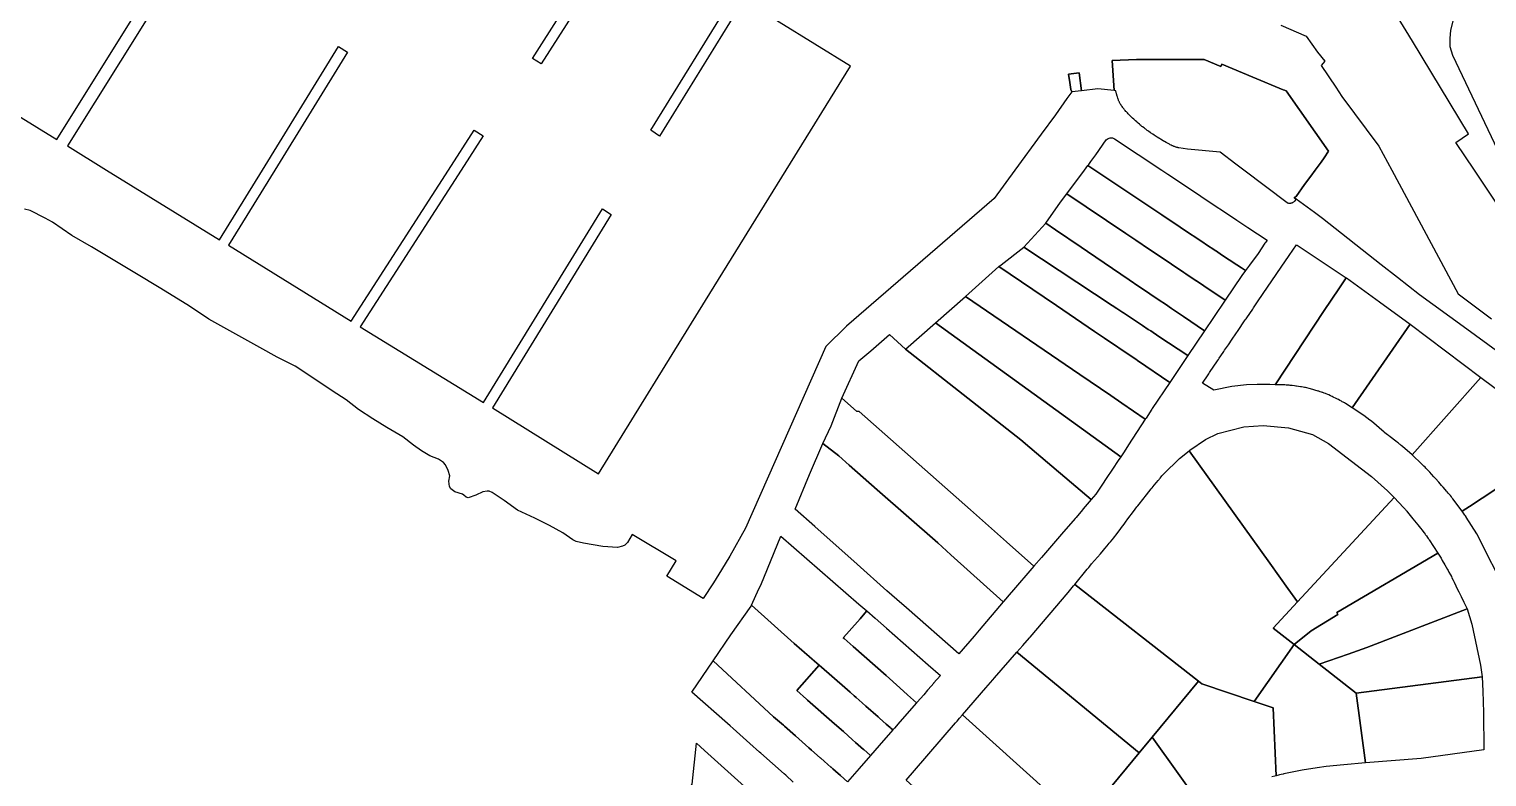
# Model space of a CAD drawing. Header units: metres. Extents: x 3 to 1005126, y 39 to 4383651.
# Drawn here: x 478170.2 to 478581.5, y 4372123.9 to 4372335.1 of the extents above; entities that cross this region are included whole.
import ezdxf

# ---------------------------------------------------------------- set-up
doc = ezdxf.new("R2010")
doc.units = ezdxf.units.M
doc.header["$MEASUREMENT"] = 0
doc.layers.add('TM_Llucmajor', color=7, linetype='Continuous')

msp = doc.modelspace()

# ---------------------------------------------------------------- linework, layer by layer
at = {"layer": 'TM_Llucmajor', "linetype": 'Continuous', "flags": 128}
for points in [[(478583.2, 4372381.67), (478571.3, 4372334.79), (478571.08, 4372332.44), (478571.09, 4372330.12), (478571.8, 4372327.68), (478587.23, 4372295.24)], [(478125.17, 4372336.48), (478178.05, 4372303.91), (478223.3, 4372376.49)], [(478226.32, 4372374.67), (478181.06, 4372302.06), (478192.08, 4372295.24), (478223.9, 4372275.54), (478236.01, 4372295.24), (478257.47, 4372330.13), (478260.01, 4372328.51), (478239.52, 4372295.24), (478226.45, 4372274.03), (478261.11, 4372252.57), (478288.54, 4372295.24), (478295.77, 4372306.48), (478298.3, 4372304.89), (478292.09, 4372295.24), (478263.65, 4372251.01), (478298.41, 4372229.59), (478331.97, 4372284.27), (478334.47, 4372282.69), (478300.91, 4372228.06), (478330.91, 4372209.48), (478361.02, 4372258.39), (478383.79, 4372295.24), (478401.95, 4372324.63), (478371.76, 4372343.26), (478348.11, 4372304.85), (478345.66, 4372306.48), (478369.21, 4372344.83)], [(478339.07, 4372363.42), (478314.7, 4372325.25), (478312.24, 4372326.78), (478336.55, 4372364.97)], [(478590.29, 4372276.85), (478578, 4372295.24), (478572.77, 4372303.06), (478576.35, 4372305.51), (478560.52, 4372331.63), (478543.28, 4372359.96)], [(478523.36, 4372336.13), (478530.53, 4372333.08), (478533.73, 4372328.52), (478535.77, 4372325.98), (478534.79, 4372324.82), (478538.9, 4372318.63), (478540.64, 4372316.04), (478551.08, 4372301.97), (478554.69, 4372295.24), (478573.46, 4372260.28), (478582.88, 4372253.2)], [(478593.3, 4372237.63), (478574.88, 4372251.08), (478562.49, 4372260.04), (478556.34, 4372264.89), (478551.75, 4372268.51), (478535.18, 4372281.57), (478532.93, 4372283.24), (478529.81, 4372285.54), (478527.72, 4372287.08), (478527.12, 4372287.53), (478527.75, 4372287.8), (478530.11, 4372291.16), (478531.82, 4372293.52), (478533.11, 4372295.24), (478534.76, 4372297.45), (478535.62, 4372298.73), (478536.87, 4372300.59), (478524.94, 4372317.59), (478524.45, 4372317.79), (478524.05, 4372317.95), (478515.47, 4372321.45), (478506.79, 4372325.13), (478506.51, 4372324.47), (478501.77, 4372326.46), (478501.65, 4372326.51), (478500.6, 4372326.51), (478482.68, 4372326.51), (478475.8, 4372326.23), (478476.38, 4372317.74), (478471.74, 4372318.16), (478467.19, 4372317.67), (478466.5, 4372322.71), (478463.53, 4372322.3), (478463.85, 4372319.96), (478464.12, 4372318), (478464.38, 4372317.37), (478462.99, 4372315.43), (478459.8, 4372310.89), (478455.76, 4372305.4), (478448.33, 4372295.24), (478442.48, 4372287.24), (478400.83, 4372251.16), (478394.98, 4372245.39), (478372.37, 4372194.1), (478367.96, 4372186.21), (478365.57, 4372182.34), (478363.27, 4372178.65), (478360.44, 4372174.21), (478350.15, 4372180.59), (478352.81, 4372184.88), (478340.36, 4372192.32), (478339.05, 4372190.11), (478338.32, 4372189.34), (478337.67, 4372188.99), (478336.24, 4372188.67), (478332.12, 4372188.95), (478326.61, 4372189.85), (478324.6, 4372190.39), (478323.65, 4372190.82), (478320.77, 4372192.83), (478317.06, 4372194.91), (478312.94, 4372196.98), (478307.97, 4372199.24), (478304.2, 4372201.93), (478300.86, 4372204.22), (478300.04, 4372204.54), (478299.44, 4372204.6), (478298.27, 4372204.38), (478296.22, 4372203.43), (478294.1, 4372202.66), (478293.54, 4372202.84), (478292.83, 4372203.47), (478292.46, 4372203.71), (478290.32, 4372204.36), (478289.18, 4372205.25), (478288.78, 4372205.88), (478288.59, 4372207.43), (478288.9, 4372208.91), (478288.44, 4372210.37), (478287.65, 4372212), (478287.1, 4372212.66), (478285.71, 4372213.64), (478283.26, 4372214.5), (478280.95, 4372215.97), (478278.69, 4372217.56), (478275.64, 4372219.87), (478271.17, 4372222.56), (478267.23, 4372225.03), (478263.1, 4372227.61), (478259.66, 4372230.37), (478255.71, 4372232.88), (478250.57, 4372236.39), (478245.3, 4372239.85), (478240.2, 4372242.37), (478235.32, 4372245.14), (478228.51, 4372248.91), (478220.87, 4372253.18), (478215.5, 4372256.86), (478207.35, 4372261.79), (478200.02, 4372266.24), (478194.89, 4372269.3), (478187.83, 4372273.58), (478182.23, 4372276.75), (478176.79, 4372280.51), (478174.74, 4372281.71), (478170.49, 4372283.79), (478168.92, 4372284.17)], [(478587.62, 4372207.45), (478576.67, 4372200.25), (478574.6, 4372198.89), (478571.93, 4372202.41), (478571.79, 4372202.59), (478571.51, 4372202.95), (478571.23, 4372203.3), (478571.04, 4372203.54), (478570.65, 4372204.01), (478570.36, 4372204.36), (478570.17, 4372204.59), (478569.77, 4372205.05), (478569.17, 4372205.73), (478568.77, 4372206.18), (478567.96, 4372207.09), (478567.03, 4372208.13), (478566.57, 4372208.64), (478565.87, 4372209.41), (478565.4, 4372209.92), (478565.16, 4372210.17), (478564.8, 4372210.55), (478564.32, 4372211.05), (478564.08, 4372211.3), (478563.71, 4372211.67), (478563.34, 4372212.03), (478563.15, 4372212.21), (478560.43, 4372214.81), (478560.43, 4372214.81), (478579.83, 4372236.69), (478604.34, 4372218.44)], [(478587.22, 4372175.58), (478578.7, 4372192.55), (478575.74, 4372197.2), (478575.66, 4372197.33), (478575.49, 4372197.58), (478575.32, 4372197.83), (478574.98, 4372198.33), (478574.6, 4372198.89), (478574.6, 4372198.89), (478576.67, 4372200.25), (478587.62, 4372207.45)], [(478385.8, 4372122.42), (478383.68, 4372124.32), (478383.26, 4372124.69), (478376.65, 4372130.6), (478376.33, 4372130.89), (478373.6, 4372133.34), (478373.6, 4372133.34), (478368.87, 4372137.57), (478368.06, 4372138.28), (478367.29, 4372138.95), (478357.17, 4372147.82), (478363.22, 4372156.69), (478380.27, 4372140.87), (478383.03, 4372138.44), (478383.35, 4372138.16), (478386.41, 4372135.46), (478390.26, 4372132.07), (478390.96, 4372131.46), (478393.43, 4372129.28), (478393.58, 4372129.15), (478394.57, 4372128.27), (478395.57, 4372127.39), (478396.42, 4372126.64), (478396.5, 4372126.57), (478396.95, 4372126.18), (478397.76, 4372125.47), (478399.16, 4372124.23), (478401.16, 4372122.47)], [(478501.76, 4372114.57), (478487.08, 4372135.07), (478487.08, 4372135.07), (478500.17, 4372150.89), (478501.12, 4372150.14), (478515.84, 4372145.2), (478521.28, 4372143.37), (478522.07, 4372124.2), (478521.67, 4372124.09), (478520.87, 4372123.87)]]:
    msp.add_lwpolyline(points, dxfattribs=at)
for points in [[(478475.8, 4372326.23), (478482.68, 4372326.51), (478500.6, 4372326.51), (478501.65, 4372326.51), (478501.77, 4372326.46), (478506.51, 4372324.47), (478506.79, 4372325.13), (478515.47, 4372321.45), (478524.05, 4372317.95), (478524.45, 4372317.79), (478524.94, 4372317.59), (478536.87, 4372300.59), (478535.62, 4372298.73), (478534.76, 4372297.45), (478533.11, 4372295.24), (478531.82, 4372293.52), (478530.11, 4372291.16), (478527.75, 4372287.8), (478527.12, 4372287.53), (478527.72, 4372287.08), (478527.12, 4372286.35), (478526.99, 4372286.22), (478526.83, 4372286.1), (478526.71, 4372286.03), (478526.65, 4372286), (478526.59, 4372285.97), (478526.53, 4372285.94), (478526.4, 4372285.9), (478526.26, 4372285.86), (478526.19, 4372285.84), (478526.12, 4372285.83), (478525.98, 4372285.82), (478525.85, 4372285.82), (478525.78, 4372285.82), (478525.64, 4372285.83), (478525.51, 4372285.86), (478525.38, 4372285.89), (478525.26, 4372285.94), (478525.14, 4372285.99), (478512.96, 4372295.24), (478510.71, 4372296.95), (478506.26, 4372300.29), (478497.06, 4372301.11), (478494.66, 4372301.52), (478494.54, 4372301.54), (478494.46, 4372301.56), (478494.3, 4372301.59), (478494.22, 4372301.61), (478494.07, 4372301.65), (478493.91, 4372301.7), (478493.81, 4372301.73), (478493.6, 4372301.8), (478493.37, 4372301.88), (478493.22, 4372301.94), (478493.12, 4372301.98), (478492.92, 4372302.07), (478492.77, 4372302.13), (478492.48, 4372302.27), (478492.18, 4372302.42), (478491.99, 4372302.52), (478491.6, 4372302.72), (478491.25, 4372302.91), (478491.02, 4372303.03), (478490.56, 4372303.29), (478490.33, 4372303.42), (478489.88, 4372303.69), (478489.43, 4372303.96), (478489.13, 4372304.15), (478488.93, 4372304.28), (478488.54, 4372304.53), (478487.97, 4372304.91), (478487.69, 4372305.09), (478487.27, 4372305.38), (478486.64, 4372305.81), (478486.02, 4372306.25), (478485.71, 4372306.47), (478485.3, 4372306.77), (478485.09, 4372306.92), (478484.79, 4372307.15), (478484.33, 4372307.5), (478484.2, 4372307.6), (478483.93, 4372307.82), (478483.66, 4372308.03), (478483.49, 4372308.18), (478483.14, 4372308.47), (478482.89, 4372308.69), (478482.72, 4372308.85), (478482.38, 4372309.15), (478482.22, 4372309.3), (478481.89, 4372309.61), (478481.56, 4372309.93), (478481.34, 4372310.14), (478480.9, 4372310.56), (478480.66, 4372310.8), (478480.53, 4372310.92), (478480.35, 4372311.11), (478480.09, 4372311.39), (478479.83, 4372311.67), (478479.7, 4372311.81), (478479.45, 4372312.1), (478479.33, 4372312.25), (478479.15, 4372312.47), (478478.99, 4372312.67), (478478.91, 4372312.78), (478478.8, 4372312.93), (478478.63, 4372313.17), (478478.46, 4372313.41), (478478.38, 4372313.53), (478478.25, 4372313.74), (478478.16, 4372313.89), (478478.1, 4372313.98), (478478, 4372314.18), (478477.92, 4372314.32), (478477.87, 4372314.42), (478477.78, 4372314.62), (478477.73, 4372314.72), (478477.64, 4372314.92), (478477.56, 4372315.13), (478477.51, 4372315.26), (478477.41, 4372315.54), (478477.28, 4372315.91), (478477.22, 4372316.1), (478477.14, 4372316.38), (478477.08, 4372316.56), (478477.06, 4372316.66), (478477.02, 4372316.8), (478476.81, 4372317.67), (478476.38, 4372317.74), (478475.8, 4372326.23)], [(478463.85, 4372319.96), (478463.53, 4372322.3), (478466.5, 4372322.71), (478467.19, 4372317.67), (478464.38, 4372317.37), (478464.12, 4372318), (478463.85, 4372319.96)], [(478468.95, 4372296.52), (478469.21, 4372296.87), (478469.78, 4372297.66), (478471.17, 4372299.6), (478474.15, 4372303.75), (478474.65, 4372304.19), (478475.24, 4372304.36), (478475.91, 4372304.34), (478476.49, 4372304.1), (478489.79, 4372295.24), (478491.53, 4372294.08), (478495.09, 4372291.71), (478497.75, 4372289.94), (478500.48, 4372288.12), (478501.24, 4372287.62), (478510.91, 4372281.17), (478511.02, 4372281.09), (478514.11, 4372279.04), (478519.51, 4372275.44), (478519.32, 4372275.16), (478519.12, 4372274.86), (478518.93, 4372274.57), (478517.01, 4372271.69), (478514.57, 4372268.41), (478513.42, 4372266.86), (478512.26, 4372267.65), (478511.01, 4372268.48), (478506.68, 4372271.35), (478505.2, 4372272.34), (478505.08, 4372272.42), (478502.15, 4372274.37), (478501.67, 4372274.69), (478495.41, 4372278.87), (478494.65, 4372279.37), (478491.92, 4372281.19), (478489.81, 4372282.6), (478470.87, 4372295.24), (478468.95, 4372296.52)], [(478463.06, 4372288.54), (478468.01, 4372295.24), (478468.95, 4372296.52), (478470.87, 4372295.24), (478489.81, 4372282.6), (478491.92, 4372281.19), (478494.65, 4372279.37), (478495.41, 4372278.87), (478501.67, 4372274.69), (478502.15, 4372274.37), (478505.08, 4372272.42), (478505.2, 4372272.34), (478506.68, 4372271.35), (478511.01, 4372268.48), (478512.26, 4372267.65), (478513.42, 4372266.86), (478512.41, 4372265.5), (478507.68, 4372258.47), (478501.68, 4372262.52), (478499.59, 4372263.93), (478499.47, 4372264.01), (478496.56, 4372265.97), (478496.07, 4372266.3), (478489.08, 4372271.01), (478486.36, 4372272.84), (478482.5, 4372275.44), (478479.63, 4372277.38), (478463.06, 4372288.54)], [(478457.07, 4372280.28), (478461.26, 4372286.17), (478463.06, 4372288.54), (478479.63, 4372277.38), (478482.5, 4372275.44), (478486.36, 4372272.84), (478489.08, 4372271.01), (478496.07, 4372266.3), (478496.56, 4372265.97), (478499.47, 4372264.01), (478499.59, 4372263.93), (478501.68, 4372262.52), (478507.68, 4372258.47), (478504.41, 4372253.61), (478501.86, 4372249.83), (478495.92, 4372253.87), (478493.71, 4372255.37), (478492.51, 4372256.18), (478490.81, 4372257.34), (478489.1, 4372258.5), (478483.79, 4372262.11), (478483.35, 4372262.41), (478480.61, 4372264.27), (478468.83, 4372272.29), (478467.05, 4372273.5), (478459.85, 4372278.39), (478457.07, 4372280.28)], [(478450.88, 4372273.48), (478457.07, 4372280.28), (478459.85, 4372278.39), (478467.05, 4372273.5), (478468.83, 4372272.29), (478480.61, 4372264.27), (478483.35, 4372262.41), (478483.79, 4372262.11), (478489.1, 4372258.5), (478490.81, 4372257.34), (478492.51, 4372256.18), (478493.71, 4372255.37), (478495.92, 4372253.87), (478501.86, 4372249.83), (478497.18, 4372242.89), (478488.99, 4372248.29), (478486.69, 4372249.82), (478486, 4372250.27), (478484.34, 4372251.37), (478478.98, 4372254.91), (478478.79, 4372255.04), (478478.54, 4372255.2), (478477.1, 4372256.15), (478475.77, 4372257.03), (478450.88, 4372273.48)], [(478443.86, 4372268.05), (478444.47, 4372268.52), (478450.88, 4372273.48), (478475.77, 4372257.03), (478477.1, 4372256.15), (478478.54, 4372255.2), (478478.79, 4372255.04), (478478.98, 4372254.91), (478484.34, 4372251.37), (478486, 4372250.27), (478486.69, 4372249.82), (478488.99, 4372248.29), (478497.18, 4372242.89), (478492.05, 4372235.27), (478482.97, 4372241.45), (478482.44, 4372241.81), (478481.48, 4372242.47), (478473.65, 4372247.79), (478470.85, 4372249.7), (478460.13, 4372256.99), (478456.63, 4372259.37), (478443.86, 4372268.05)], [(478521.82, 4372234.64), (478520.33, 4372234.65), (478516.75, 4372234.67), (478513.72, 4372234.6), (478509.57, 4372234.17), (478504.52, 4372233.06), (478501.26, 4372235.08), (478502.85, 4372237.42), (478503.08, 4372237.75), (478503.3, 4372238.09), (478505.56, 4372241.42), (478505.79, 4372241.75), (478506.02, 4372242.09), (478507.15, 4372243.75), (478507.35, 4372244.05), (478507.55, 4372244.35), (478508.64, 4372245.94), (478509.69, 4372247.5), (478510.73, 4372249.02), (478510.93, 4372249.32), (478511.14, 4372249.63), (478513.38, 4372252.93), (478513.58, 4372253.23), (478513.79, 4372253.53), (478515.47, 4372256.01), (478515.68, 4372256.32), (478517.02, 4372258.29), (478523.47, 4372267.79), (478525.73, 4372271.12), (478527.81, 4372274.18), (478528.03, 4372274.03), (478534.54, 4372269.7), (478541.83, 4372264.86), (478539.73, 4372261.68), (478535.67, 4372255.56), (478521.82, 4372234.64)], [(478434.45, 4372259.52), (478443.86, 4372268.05), (478456.63, 4372259.37), (478460.13, 4372256.99), (478470.85, 4372249.7), (478473.65, 4372247.79), (478481.48, 4372242.47), (478482.44, 4372241.81), (478482.97, 4372241.45), (478492.05, 4372235.27), (478487.1, 4372227.91), (478486.98, 4372227.72), (478485.36, 4372225.22), (478485.16, 4372224.92), (478478.52, 4372229.45), (478475.44, 4372231.55), (478466.67, 4372237.53), (478434.45, 4372259.52)], [(478543.53, 4372228.08), (478541.64, 4372229.28), (478541.33, 4372229.47), (478541.13, 4372229.6), (478540.99, 4372229.68), (478540.71, 4372229.84), (478540.5, 4372229.96), (478540.08, 4372230.19), (478539.65, 4372230.42), (478539.37, 4372230.57), (478538.79, 4372230.86), (478538.38, 4372231.06), (478538.17, 4372231.16), (478537.86, 4372231.31), (478537.39, 4372231.53), (478536.91, 4372231.74), (478536.68, 4372231.84), (478536.2, 4372232.04), (478535.96, 4372232.13), (478535.6, 4372232.27), (478535.28, 4372232.39), (478535.12, 4372232.45), (478534.87, 4372232.54), (478534.5, 4372232.66), (478534.14, 4372232.77), (478533.95, 4372232.83), (478531.77, 4372233.47), (478530.33, 4372233.81), (478530.11, 4372233.85), (478529.68, 4372233.94), (478529.24, 4372234.01), (478528.95, 4372234.06), (478528.36, 4372234.15), (478527.85, 4372234.22), (478527.6, 4372234.26), (478527.22, 4372234.31), (478526.64, 4372234.38), (478526.07, 4372234.44), (478525.78, 4372234.47), (478525.21, 4372234.52), (478524.92, 4372234.54), (478524.49, 4372234.57), (478524.11, 4372234.59), (478523.92, 4372234.6), (478523.63, 4372234.62), (478523.2, 4372234.63), (478522.77, 4372234.64), (478522.55, 4372234.64), (478521.82, 4372234.64), (478535.67, 4372255.56), (478539.73, 4372261.68), (478541.83, 4372264.86), (478541.95, 4372264.78), (478551.22, 4372258.07), (478559.86, 4372251.73), (478543.53, 4372228.08)], [(478425.94, 4372252.07), (478434.45, 4372259.52), (478466.67, 4372237.53), (478475.44, 4372231.55), (478478.52, 4372229.45), (478485.16, 4372224.92), (478480.45, 4372217.66), (478479.18, 4372215.7), (478478.27, 4372214.29), (478425.94, 4372252.07)], [(478417.51, 4372244.69), (478425.94, 4372252.07), (478478.27, 4372214.29), (478477.54, 4372213.18), (478475.9, 4372210.75), (478474.16, 4372208.18), (478473.05, 4372206.53), (478471.36, 4372204.01), (478471.19, 4372203.76), (478469.91, 4372202.24), (478461.23, 4372209.58), (478460.65, 4372210.07), (478452.58, 4372216.9), (478450.04, 4372219.05), (478417.51, 4372244.69)], [(478543.53, 4372228.08), (478559.86, 4372251.73), (478579.83, 4372236.69), (478560.43, 4372214.81), (478557.69, 4372217.19), (478557.32, 4372217.5), (478557.07, 4372217.71), (478556.91, 4372217.85), (478556.57, 4372218.11), (478556.32, 4372218.31), (478555.81, 4372218.71), (478554.27, 4372219.88), (478553.76, 4372220.28), (478553.51, 4372220.48), (478553.13, 4372220.78), (478552.76, 4372221.08), (478552.57, 4372221.24), (478548.94, 4372224.3), (478548.53, 4372224.65), (478546.83, 4372225.98), (478543.53, 4372228.08)], [(478399.49, 4372230.87), (478404.28, 4372241.4), (478407.7, 4372244.23), (478412.97, 4372248.78), (478417.51, 4372244.69), (478450.04, 4372219.05), (478452.58, 4372216.9), (478460.65, 4372210.07), (478461.23, 4372209.58), (478469.91, 4372202.24), (478467.64, 4372199.53), (478467.44, 4372199.3), (478465.62, 4372197.13), (478465.5, 4372196.98), (478465.4, 4372196.87), (478461.53, 4372192.4), (478455.84, 4372185.82), (478453.74, 4372183.39), (478445.98, 4372190.27), (478435.82, 4372199.29), (478404.46, 4372227.1), (478403.7, 4372227.13), (478399.49, 4372230.87)], [(478394.16, 4372218.02), (478396.53, 4372223.06), (478399.49, 4372230.87), (478403.7, 4372227.13), (478404.46, 4372227.1), (478435.82, 4372199.29), (478445.98, 4372190.27), (478453.74, 4372183.39), (478447.41, 4372176.06), (478447.33, 4372175.96), (478445.1, 4372173.38), (478445.05, 4372173.32), (478430.27, 4372186.61), (478426.57, 4372189.95), (478409.48, 4372204.91), (478401.61, 4372211.91), (478398.68, 4372214.59), (478394.16, 4372218.02)], [(478497.51, 4372215.98), (478497.71, 4372216.12), (478502.17, 4372219.14), (478505.65, 4372220.82), (478512.99, 4372222.69), (478518.41, 4372223.11), (478525.57, 4372222.46), (478532.34, 4372220.59), (478536.83, 4372218.05), (478543.36, 4372213.03), (478548.95, 4372208.75), (478553.5, 4372204.65), (478554.12, 4372204.04), (478554.4, 4372203.76), (478554.95, 4372203.21), (478555.36, 4372202.79), (478528.07, 4372173.33), (478525.41, 4372177.04), (478520.25, 4372184.24), (478497.51, 4372215.98)], [(478412.2, 4372176.42), (478403.87, 4372183.96), (478391.87, 4372194.59), (478386.34, 4372199.5), (478390.44, 4372209.25), (478394.16, 4372218.02), (478398.68, 4372214.59), (478401.61, 4372211.91), (478409.48, 4372204.91), (478426.57, 4372189.95), (478430.27, 4372186.61), (478445.05, 4372173.32), (478438.24, 4372165.33), (478436.82, 4372163.65), (478432.57, 4372158.67), (478417.77, 4372171.59), (478415.07, 4372173.95), (478412.2, 4372176.42)], [(478465.27, 4372178.24), (478468.79, 4372182.54), (478469.19, 4372183.03), (478469.47, 4372183.36), (478470.01, 4372184.01), (478470.84, 4372184.97), (478472.5, 4372186.9), (478473.33, 4372187.87), (478473.75, 4372188.35), (478474.36, 4372189.08), (478474.99, 4372189.84), (478475.3, 4372190.22), (478475.77, 4372190.79), (478476.23, 4372191.37), (478476.46, 4372191.66), (478476.92, 4372192.24), (478477.14, 4372192.53), (478477.48, 4372192.97), (478477.67, 4372193.23), (478478.06, 4372193.74), (478478.44, 4372194.26), (478479.19, 4372195.29), (478479.76, 4372196.06), (478480.05, 4372196.45), (478480.55, 4372197.12), (478481.55, 4372198.45), (478482.3, 4372199.45), (478482.81, 4372200.12), (478483.07, 4372200.45), (478483.45, 4372200.94), (478485.51, 4372203.57), (478486.81, 4372205.22), (478486.89, 4372205.32), (478487.05, 4372205.51), (478487.36, 4372205.9), (478487.68, 4372206.28), (478488.33, 4372207.04), (478488.81, 4372207.61), (478489.05, 4372207.9), (478489.14, 4372208.01), (478489.31, 4372208.22), (478489.65, 4372208.66), (478489.83, 4372208.88), (478489.95, 4372209.02), (478490.01, 4372209.09), (478490.1, 4372209.19), (478490.25, 4372209.34), (478494.8, 4372213.79), (478497.51, 4372215.98), (478520.25, 4372184.24), (478525.41, 4372177.04), (478528.07, 4372173.33), (478521.23, 4372165.9), (478527.18, 4372161.23), (478515.84, 4372145.2), (478501.12, 4372150.14), (478500.17, 4372150.89), (478465.27, 4372178.24)], [(478527.18, 4372161.23), (478521.23, 4372165.9), (478528.07, 4372173.33), (478555.36, 4372202.79), (478558.04, 4372199.93), (478558.14, 4372199.82), (478558.35, 4372199.59), (478558.55, 4372199.36), (478558.69, 4372199.21), (478558.95, 4372198.9), (478559.15, 4372198.66), (478559.53, 4372198.19), (478560.68, 4372196.75), (478561.15, 4372196.17), (478562.09, 4372195.02), (478562.79, 4372194.15), (478563.25, 4372193.57), (478563.48, 4372193.27), (478563.81, 4372192.83), (478564.11, 4372192.43), (478564.26, 4372192.24), (478564.48, 4372191.94), (478564.8, 4372191.48), (478565.01, 4372191.18), (478565.12, 4372191.02), (478565.27, 4372190.79), (478567.74, 4372187.05), (478539.18, 4372170.33), (478539.53, 4372169.76), (478531.98, 4372165.11), (478527.18, 4372161.23)], [(478406.62, 4372170.74), (478405.11, 4372168.98), (478404.69, 4372168.49), (478401.61, 4372165.05), (478400, 4372163.25), (478399.93, 4372163.17), (478400.16, 4372162.96), (478402.72, 4372160.7), (478412, 4372152.47), (478415.85, 4372149.06), (478418.09, 4372147.05), (478420.63, 4372144.78), (478415.87, 4372139.38), (478414.34, 4372137.64), (478413.91, 4372137.16), (478413.32, 4372137.67), (478413.19, 4372137.79), (478412.07, 4372138.77), (478410.18, 4372140.44), (478409.76, 4372140.81), (478406.3, 4372143.86), (478405.24, 4372144.8), (478403.56, 4372146.28), (478403.02, 4372146.75), (478401.85, 4372147.79), (478395.94, 4372152.99), (478393.15, 4372155.44), (478392.57, 4372155.94), (478386.11, 4372161.53), (478374.03, 4372172.39), (478376.14, 4372176.95), (478376.65, 4372178.05), (478382.34, 4372191.81), (478404.34, 4372172.69), (478406.62, 4372170.74)], [(478527.18, 4372161.23), (478531.98, 4372165.11), (478539.53, 4372169.76), (478539.18, 4372170.33), (478567.74, 4372187.05), (478567.93, 4372186.74), (478568.43, 4372185.92), (478568.61, 4372185.61), (478568.97, 4372184.98), (478569.7, 4372183.74), (478570.06, 4372183.11), (478570.42, 4372182.48), (478570.59, 4372182.17), (478570.85, 4372181.69), (478571.25, 4372180.93), (478571.51, 4372180.42), (478571.68, 4372180.09), (478572.02, 4372179.41), (478572.28, 4372178.9), (478572.78, 4372177.87), (478573.28, 4372176.84), (478573.61, 4372176.16), (478574.27, 4372174.78), (478575.01, 4372173.24), (478575.38, 4372172.47), (478575.94, 4372171.31), (478547.62, 4372160.46), (478542.39, 4372158.5), (478534.22, 4372155.7), (478527.18, 4372161.23)], [(478448.91, 4372159.07), (478450.59, 4372161), (478452.46, 4372163.14), (478452.66, 4372163.37), (478463.35, 4372175.9), (478464.94, 4372177.84), (478465.27, 4372178.24), (478500.17, 4372150.89), (478487.08, 4372135.07), (478483.42, 4372130.63), (478448.91, 4372159.07)], [(478380.27, 4372140.87), (478363.22, 4372156.69), (478368.19, 4372163.98), (478373.91, 4372172.13), (478374.03, 4372172.39), (478386.11, 4372161.53), (478393.15, 4372155.44), (478386.79, 4372148.23), (478389.55, 4372145.8), (478389.87, 4372145.52), (478397.46, 4372138.84), (478399.95, 4372136.65), (478402.54, 4372134.36), (478403.41, 4372133.59), (478405.64, 4372131.63), (478405.72, 4372131.56), (478407.59, 4372129.91), (478404.4, 4372126.21), (478401.16, 4372122.47), (478399.16, 4372124.23), (478397.76, 4372125.47), (478396.95, 4372126.18), (478396.5, 4372126.57), (478396.42, 4372126.64), (478395.57, 4372127.39), (478394.57, 4372128.27), (478393.58, 4372129.15), (478393.43, 4372129.28), (478390.96, 4372131.46), (478390.26, 4372132.07), (478386.41, 4372135.46), (478383.35, 4372138.16), (478383.03, 4372138.44), (478380.27, 4372140.87)], [(478408.97, 4372168.69), (478412.12, 4372165.92), (478423.91, 4372155.56), (478427.34, 4372152.52), (478425.42, 4372150.34), (478425.45, 4372150.32), (478423.9, 4372148.51), (478423.74, 4372148.33), (478422.62, 4372147.05), (478420.77, 4372144.94), (478420.63, 4372144.78), (478418.09, 4372147.05), (478415.85, 4372149.06), (478412, 4372152.47), (478402.72, 4372160.7), (478400.16, 4372162.96), (478399.93, 4372163.17), (478400, 4372163.25), (478401.61, 4372165.05), (478404.69, 4372168.49), (478405.11, 4372168.98), (478406.62, 4372170.74), (478408.97, 4372168.69)], [(478534.22, 4372155.7), (478542.39, 4372158.5), (478547.62, 4372160.46), (478575.94, 4372171.31), (478577.26, 4372166.96), (478579.78, 4372155.42), (478580.17, 4372152.1), (478544.69, 4372147.48), (478534.22, 4372155.7)], [(478515.84, 4372145.2), (478527.18, 4372161.23), (478534.22, 4372155.7), (478544.69, 4372147.48), (478547.33, 4372127.8), (478541.18, 4372127.28), (478536.23, 4372126.82), (478533.61, 4372126.43), (478529.38, 4372125.81), (478524.28, 4372124.73), (478524.03, 4372124.68), (478523.54, 4372124.57), (478523.05, 4372124.45), (478522.72, 4372124.37), (478522.07, 4372124.2), (478521.28, 4372143.37), (478515.84, 4372145.2)], [(478433.59, 4372141.44), (478440.16, 4372149.02), (478442.12, 4372151.29), (478442.57, 4372151.8), (478448.91, 4372159.07), (478483.42, 4372130.63), (478474.04, 4372119.28), (478466.86, 4372111.35), (478433.59, 4372141.44)], [(478389.55, 4372145.8), (478386.79, 4372148.23), (478393.15, 4372155.44), (478395.94, 4372152.99), (478401.85, 4372147.79), (478403.02, 4372146.75), (478403.56, 4372146.28), (478405.24, 4372144.8), (478406.3, 4372143.86), (478409.76, 4372140.81), (478410.18, 4372140.44), (478412.07, 4372138.77), (478413.19, 4372137.79), (478413.32, 4372137.67), (478413.91, 4372137.16), (478410.02, 4372132.72), (478407.59, 4372129.91), (478405.72, 4372131.56), (478405.64, 4372131.63), (478403.41, 4372133.59), (478402.54, 4372134.36), (478399.95, 4372136.65), (478397.46, 4372138.84), (478389.87, 4372145.52), (478389.55, 4372145.8)], [(478544.69, 4372147.48), (478580.17, 4372152.1), (478580.36, 4372148.06), (478580.59, 4372142.02), (478580.68, 4372131.52), (478562.99, 4372129.11), (478547.33, 4372127.8), (478544.69, 4372147.48)], [(478417.65, 4372122.94), (478419.99, 4372125.66), (478431.63, 4372139.18), (478432.04, 4372139.65), (478432.74, 4372140.46), (478433.59, 4372141.44), (478466.86, 4372111.35), (478465.91, 4372109.99), (478466.29, 4372109.73), (478453.14, 4372091.39), (478439.64, 4372103.04), (478435.17, 4372107.08), (478417.65, 4372122.94)], [(478373.33, 4372091.88), (478354.61, 4372112.24), (478351.14, 4372116.13), (478357.01, 4372121.45), (478357.33, 4372121.81), (478358.53, 4372133.44), (478360.76, 4372131.3), (478372.05, 4372121.12), (478374.18, 4372119.2), (478383.23, 4372111.21), (478388.28, 4372106.74), (478388.02, 4372106.47), (478373.33, 4372091.88)], [(478466.29, 4372109.73), (478465.91, 4372109.99), (478466.86, 4372111.35), (478474.04, 4372119.28), (478483.42, 4372130.63), (478487.08, 4372135.07), (478501.76, 4372114.57), (478495.75, 4372109.29), (478490.51, 4372103.71), (478487, 4372099.34), (478485.25, 4372096.57), (478466.29, 4372109.73)]]:
    msp.add_lwpolyline(points, close=True, dxfattribs=at)

doc.saveas('drawing.dxf')
